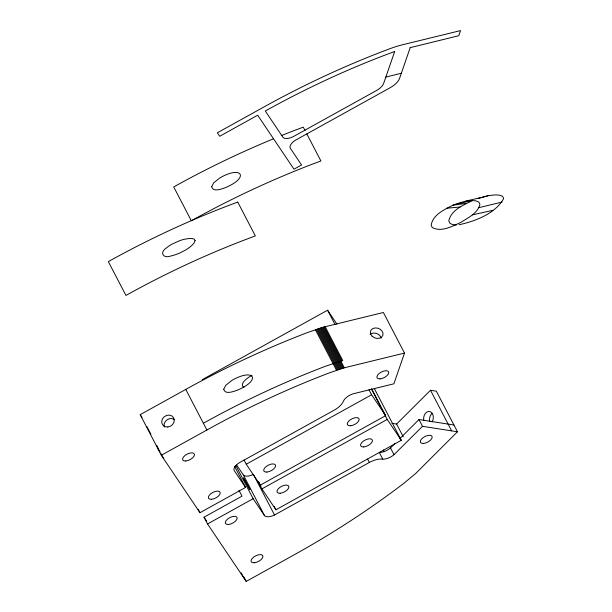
<?xml version="1.0" encoding="UTF-8"?>
<svg xmlns="http://www.w3.org/2000/svg" width="612" height="612" viewBox="0 0 612 612"><rect width="100%" height="100%" fill="white"/><g stroke="black" fill="none" stroke-linecap="round" stroke-linejoin="round"><path stroke-width="0.92" d="M404.509 353.078L393.891 383.793L353.055 393.83A9.784 4.697 -27.5 0 0 343.539 400.852A15.063 7.229 -27.5 0 1 334.175 410.178L239.346 462.726A9.784 4.697 -27.5 0 0 234.09 470.414L245.55 487.443L199.971 512.703L161.323 455.259L140.186 414.668L185.773 389.416A459.604 220.71 -27.5 0 1 308.043 332.347L323.205 327.206L383.38 312.487L404.509 353.078L344.334 367.797L329.172 372.938A459.604 220.71 -27.5 0 0 206.902 430.007L161.323 455.259M465.9 201.18L471.546 200.514L475.96 200.851L478.905 202.167L479.953 204.423C477.712 213.29 468.103 217.673 461.073 222.271C452.459 226.096 441.504 232.56 432.24 227.503L431.162 225.254C432.783 214.682 444.465 209.541 453.018 205.181C464.24 200.713 476.32 199.038 487.909 195.771C492.759 195.106 498.053 193.966 502.628 196.337L503.661 198.594C495.368 213.634 474.966 221.383 458.985 224.749M391.909 423.305L396.607 424.039L430.511 390.28L436.333 391.19L457.47 431.774L415.54 473.627L403.576 483.518A459.604 220.71 -27.5 0 1 291.771 556.147L246.192 581.4L207.544 523.956L204.018 517.194L242.008 496.148L238.925 490.227M457.47 431.774L422.502 426.319L394.013 454.693A9.784 4.697 -27.5 0 1 382.775 459.168L379.256 452.406A9.784 4.697 -27.5 0 0 390.487 447.93L395.13 443.31M399.766 438.689L418.983 419.549L453.943 425.011M472.449 200.591C463.437 205.119 451.075 209.97 448.787 220.924L449.858 223.173L452.452 224.573L456.407 225.025M202.228 379.67L327.581 310.215L336.944 324.138M246.246 464.233L371.599 394.778L385.652 415.663L260.299 485.117L246.246 464.233L244.043 460.002M261.89 488.881L387.243 419.427L401.296 440.319L275.943 509.773L261.89 488.881L258.363 482.118L261.026 486.073M207.544 523.956L253.123 498.704L264.583 515.74A9.784 4.697 -27.5 0 0 274.528 515.006L369.35 462.465A15.063 7.229 -27.5 0 1 382.775 459.168M478.179 198.479L487.909 195.771M325.14 326.716L342.751 360.537L325.653 366.175A459.604 220.71 -27.5 0 0 203.383 423.244M472.074 200.438L453.018 205.181L466.382 203.391M385.835 77.066L401.342 73.256M478.89 207.652L502.054 202.067M472.311 214.866L492.851 210.36M446.791 208.202L460.178 207.009M243.951 387.335C239.835 385.445 244.173 380.679 246.391 379.058A27.28 23.876 -20 0 1 248.388 377.52L249.405 376.854A41.539 36.292 -16.9 0 1 252.037 375.309M236.683 465.082L243.454 475.149L264.583 515.74M140.186 414.668L142.06 417.453M157.797 448.497L160.137 451.977M204.018 517.194L206.649 521.103M305.067 130.54L303.307 127.158L295.994 129.866A459.604 220.71 -27.5 0 0 281.237 135.642M306.826 133.921L320.91 160.979L313.604 163.687A459.604 220.71 -27.5 0 0 191.334 220.756L173.724 186.928A459.604 220.71 -27.5 0 1 273.434 138.817M430.511 390.28L451.641 430.871M418.983 419.549L422.502 426.319M396.607 424.039L403.209 436.723M374.437 388.735L401.296 440.319M371.568 388.605L385.652 415.663M371.836 389.829L380.633 406.743M382.837 410.973L387.243 419.427M327.581 310.215L335.062 324.589M368.959 389.706L371.599 394.778M390.487 447.93L394.013 454.693M324.176 326.953L341.787 360.782M323.205 327.206L344.334 367.797M322.233 327.474L343.363 368.064M321.254 327.749L342.383 368.34M320.275 328.032L341.404 368.623M383.319 449.935L384.198 451.625M319.296 328.338L340.425 368.921M318.309 328.644L339.438 369.235M317.322 328.965L338.451 369.556M316.335 329.294L337.464 369.885M315.348 329.638L336.478 370.229M367.59 459.084L369.35 462.465M274.184 506.384L275.943 509.773M258.539 481.736L260.299 485.117M274.528 515.006L253.399 474.415A9.784 4.697 -27.5 0 1 243.454 475.149M235.957 465.724L253.123 498.704M234.549 466.306L245.55 487.443M185.773 389.416L206.902 430.007M243.989 577.17L246.192 581.4M241.205 572.847L243.851 577.919M198.204 509.322L199.971 512.703M146.934 426.61L150.896 434.222M156.618 445.215L158.822 449.438M161.017 453.668L163.664 458.74M164.345 427.038A6.518 5.715 -33.9 0 1 166.992 419.901A6.518 5.715 -33.9 0 1 174.657 419.74M370.046 334.336A6.518 5.103 19.1 0 1 376.587 333.517A6.518 5.103 19.1 0 1 381.184 338.229M429.769 421.507A6.518 4.781 -81.3 0 1 432.256 413.322M423.894 420.605A6.518 4.789 -81.1 0 1 426.204 412.564A6.518 4.789 -81.1 0 1 432.317 413.544A6.518 4.789 -81.1 0 1 432.041 421.905M211.706 186.683C212.815 192.375 221.139 189.085 224.742 187.915A36.139 31.679 -23.2 0 0 228.276 186.354C248.021 177.067 241.794 166.716 222.998 176.21A36.139 31.679 -23.2 0 0 219.624 178.084L213.703 182.858L211.706 186.683M223.755 389.171C224.856 394.862 233.187 391.573 236.783 390.402A36.139 31.679 -23.2 0 0 240.325 388.842C260.069 379.555 253.835 369.197 235.039 378.69A36.139 31.679 -23.2 0 0 231.673 380.572L225.744 385.338L223.755 389.171M195.09 240.577L194.103 243.018A30.677 26.714 -13.9 0 1 184.487 250.614L180.578 252.634A46.359 40.499 -16.9 0 1 176.539 254.317L173.364 255.365A27.28 23.876 -20 0 1 170.886 255.984C163.075 258.945 159.204 252.328 166.617 247.776A27.28 23.876 -20 0 1 168.614 246.238L169.623 245.573A41.539 36.292 -16.9 0 1 172.263 244.02L179.377 240.784A30.677 26.729 -13.8 0 1 191.74 238.458L194.081 239.07L195.09 240.577M394.679 51.492L383.625 83.469A11.299 5.424 -27.5 0 1 376.602 90.461L293.033 136.767A9.784 4.697 -27.5 0 1 283.096 137.493L265.279 111.009A451.029 216.594 -27.5 0 1 385.262 55.011L394.679 51.492M410.193 47.66L399.567 78.374A15.063 7.229 -27.5 0 1 390.204 87.707L295.374 140.247A9.784 4.697 -27.5 0 0 290.119 147.936L301.578 164.972L293.982 169.18L257.675 115.224L219.693 136.269L217.352 132.789L262.93 107.528A459.604 220.71 -27.5 0 1 385.2 50.467L390.533 48.478A58.461 28.076 -27.5 0 1 402.306 44.829L460.545 30.6L458.771 35.718L410.193 47.66M243.492 478.026L249.818 489.432L243.492 478.026M237.747 202.09L228.322 205.609A451.029 216.594 -27.5 0 0 108.339 261.615L125.95 295.435A451.029 216.594 -27.5 0 1 245.932 239.437L255.349 235.918L237.747 202.09M363.719 446.944A6.518 3.129 -27.5 0 0 372.463 440.487A6.518 3.129 -27.5 0 0 363.337 441.16A6.518 3.129 -27.5 0 0 363.719 446.944M350.424 425.776A6.518 3.129 -27.5 0 0 359.168 419.319A6.518 3.129 -27.5 0 0 350.033 419.993A6.518 3.129 -27.5 0 0 350.424 425.776M280.151 493.249A6.518 3.129 -27.5 0 0 288.895 486.792A6.518 3.129 -27.5 0 0 279.768 487.466A6.518 3.129 -27.5 0 0 280.151 493.249M266.855 472.074A6.518 3.129 -27.5 0 0 275.599 465.625A6.518 3.129 -27.5 0 0 266.465 466.29A6.518 3.129 -27.5 0 0 266.855 472.074M372.15 336.263A6.518 5.095 19.2 0 0 382.844 335.338A6.518 5.095 19.2 0 0 375.079 327.94A6.518 5.095 19.2 0 0 372.15 336.263M167.818 427.008A6.518 5.715 -33.9 0 0 173.51 417.591A6.518 5.715 -33.9 0 0 162.631 418.585A6.518 5.715 -33.9 0 0 167.818 427.008M211.492 499.293A6.518 3.129 -27.5 0 0 220.236 492.844A6.518 3.129 -27.5 0 0 211.102 493.509A6.518 3.129 -27.5 0 0 211.492 499.293M380.029 378.882A6.518 3.129 -27.5 0 0 388.773 372.433A6.518 3.129 -27.5 0 0 379.647 373.098A6.518 3.129 -27.5 0 0 380.029 378.882M185.727 461.004A6.518 3.129 -27.5 0 0 194.471 454.548A6.518 3.129 -27.5 0 0 185.337 455.221A6.518 3.129 -27.5 0 0 185.727 461.004M423.466 443.44A6.518 3.129 -27.5 0 0 432.217 436.991A6.518 3.129 -27.5 0 0 423.083 437.657A6.518 3.129 -27.5 0 0 423.466 443.44M254.202 562.772A6.518 3.129 -27.5 0 0 262.946 556.316A6.518 3.129 -27.5 0 0 253.812 556.989A6.518 3.129 -27.5 0 0 254.202 562.772M228.437 524.476A6.518 3.129 -27.5 0 0 237.181 518.027A6.518 3.129 -27.5 0 0 228.047 518.693A6.518 3.129 -27.5 0 0 228.437 524.476"/></g></svg>
